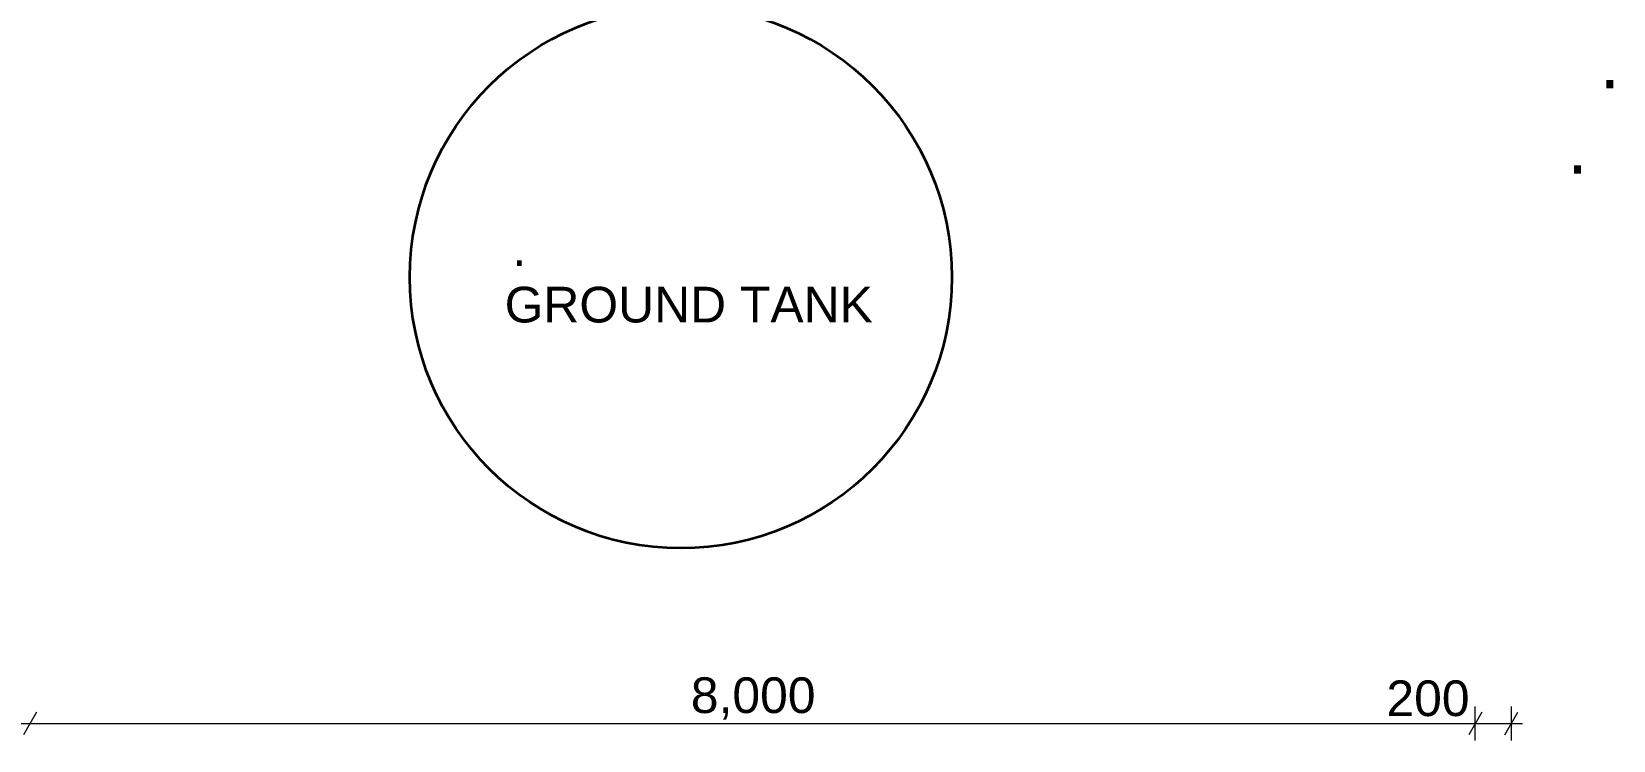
# Model space of a CAD drawing. Header units: millimetres. Extents: x 0.6 to 15.5, y 0.6 to 11.3.
# Drawn here: x 7.89 to 11.337, y 2.358 to 3.903 of the extents above; entities that cross this region are included whole.
import ezdxf

# ---------------------------------------------------------------- set-up
doc = ezdxf.new("R2010")
doc.units = ezdxf.units.MM
doc.layers.add('PDF_Geometry', color=7, linetype='Continuous', true_color=0x029e21)
doc.layers.add('PDF_Text', color=7, linetype='Continuous')
doc.styles.add('PDF Arial-BoldMT', font='arial.ttf')
doc.styles.add('PDF ArialMT', font='arial.ttf')

msp = doc.modelspace()

# ---------------------------------------------------------------- linework, layer by layer
at = {"layer": 'PDF_Geometry', "color": 7, "lineweight": 13}
for points in [[(7.9004, 2.4197), (7.872, 2.3705)], [(11.05, 2.4197), (11.0216, 2.3705)], [(11.0358, 2.3582), (11.0358, 2.432)], [(11.1004, 2.3705), (11.1287, 2.4197)], [(11.1146, 2.3582), (11.1146, 2.432)], [(1.4842, 2.3951), (1.5082, 2.3951), (1.587, 2.3951), (3.0043, 2.3951), (3.083, 2.3951), (4.0279, 2.3951), (4.1067, 2.3951), (6.5476, 2.3951), (6.6264, 2.3951), (7.8075, 2.3951), (7.8862, 2.3951), (11.0358, 2.3951), (11.1146, 2.3951), (11.1386, 2.3951)]]:
    msp.add_lwpolyline(points, dxfattribs=at)
at = {"layer": 'PDF_Geometry', "color": 5, "lineweight": 35}
msp.add_circle((9.3047, 3.3678), 0.5906, dxfattribs=at)

# ---------------------------------------------------------------- texts
at = {"layer": 'PDF_Text', "attachment_point": 4}
for s, insert, char_height, style in [('.', (11.3065, 3.838), 0.1166, 'PDF Arial-BoldMT'), ('.', (11.2363, 3.6524), 0.1166, 'PDF Arial-BoldMT'), ('.', (8.9375, 3.4314), 0.0778, 'PDF Arial-BoldMT'), ('GROUND TANK', (8.9206, 3.3077), 0.07775, 'PDF Arial-BoldMT'), ('8,000', (9.3264, 2.4495), 0.07775, 'PDF ArialMT'), ('200', (10.8423, 2.4495), 0.07775, 'PDF ArialMT')]:
    msp.add_mtext(s, dxfattribs=dict(at, insert=insert, char_height=char_height, style=style))

doc.saveas('drawing.dxf')
